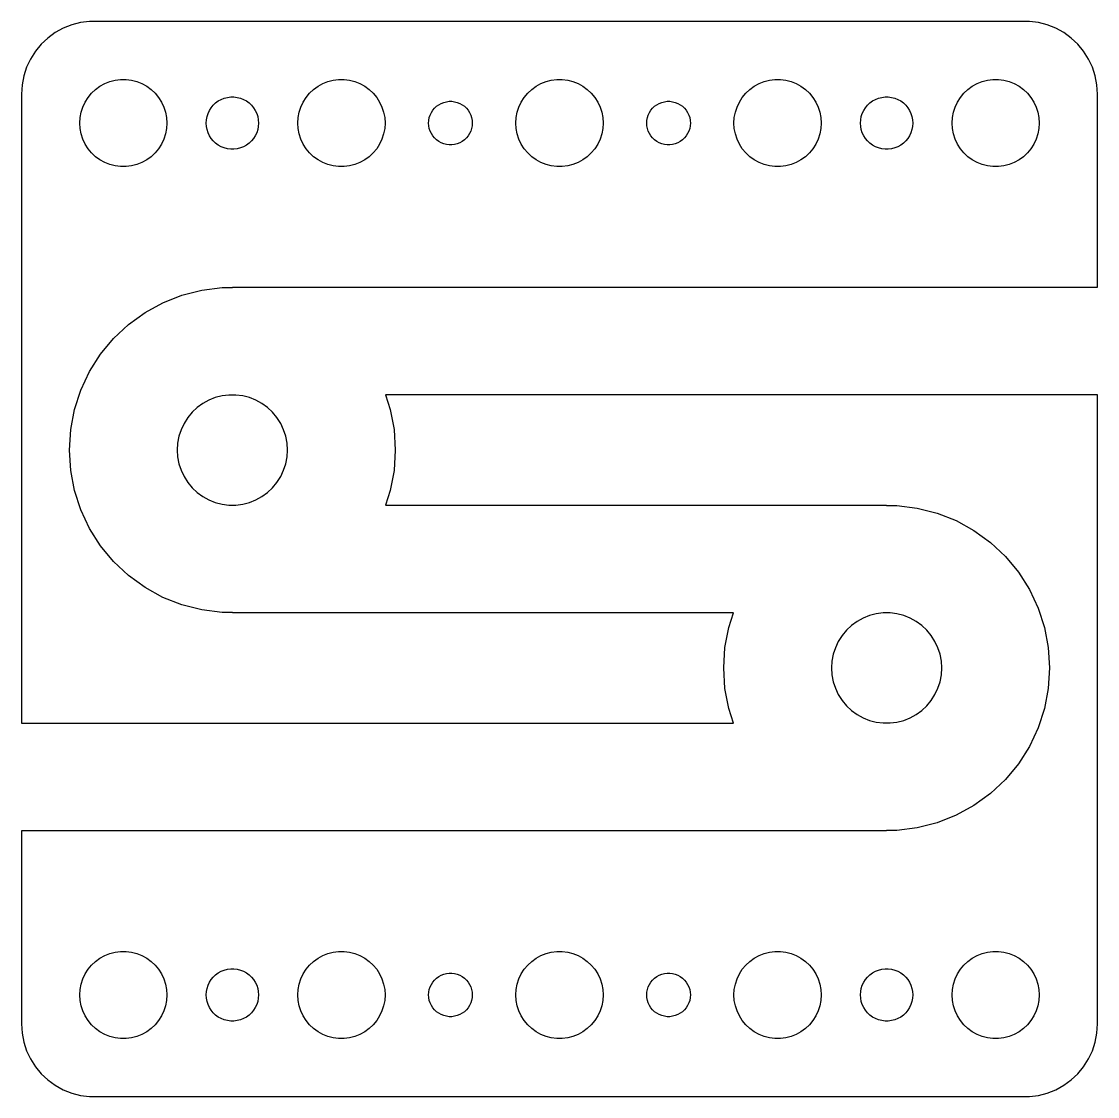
# Model space of a CAD drawing. Header units: metres. Extents: x -37 to 127, y -37 to 121.
# Drawn here: x -37 to 37, y 47 to 121 of the extents above; entities that cross this region are included whole.
import ezdxf

# ---------------------------------------------------------------- set-up
doc = ezdxf.new("R2010")
doc.units = ezdxf.units.M

msp = doc.modelspace()

# ---------------------------------------------------------------- linework, layer by layer
for p, q in [((-33.5451, 120.755), (-34.1289, 120.524)), ((-32.9369, 120.911), (-33.5451, 120.755)), ((-32.3139, 120.99), (-32.9369, 120.911)), ((32.3139, 120.99), (-32.3139, 120.99)), ((32.9369, 120.911), (32.3139, 120.99)), ((33.5451, 120.755), (32.9369, 120.911)), ((34.1289, 120.524), (33.5451, 120.755)), ((-34.6791, 120.222), (-35.1871, 119.853)), ((-34.1289, 120.524), (-34.6791, 120.222)), ((34.6791, 120.222), (34.1289, 120.524)), ((35.1871, 119.853), (34.6791, 120.222)), ((-35.6448, 119.423), (-36.0451, 118.939)), ((-35.1871, 119.853), (-35.6448, 119.423)), ((35.6448, 119.423), (35.1871, 119.853)), ((36.0451, 118.939), (35.6448, 119.423)), ((-36.3815, 118.409), (-36.6489, 117.841)), ((-36.0451, 118.939), (-36.3815, 118.409)), ((36.3815, 118.409), (36.0451, 118.939)), ((36.6489, 117.841), (36.3815, 118.409)), ((-36.6489, 117.841), (-36.8429, 117.243)), ((36.8429, 117.243), (36.6489, 117.841)), ((-36.8429, 117.243), (-36.9606, 116.627)), ((-30.927, 116.853), (-30.5621, 116.947)), ((-30.5621, 116.947), (-30.1884, 116.994)), ((-30.1884, 116.994), (-29.8116, 116.994)), ((-29.8116, 116.994), (-29.4379, 116.947)), ((-29.4379, 116.947), (-29.0729, 116.853)), ((-15.927, 116.853), (-15.5621, 116.947)), ((-15.5621, 116.947), (-15.1884, 116.994)), ((-15.1884, 116.994), (-14.8116, 116.994)), ((-14.8116, 116.994), (-14.4379, 116.947)), ((-14.4379, 116.947), (-14.0729, 116.853)), ((-0.92705, 116.853), (-0.56213, 116.947)), ((-0.56213, 116.947), (-0.18837, 116.994)), ((-0.18837, 116.994), (0.18837, 116.994)), ((0.18837, 116.994), (0.56213, 116.947)), ((0.56213, 116.947), (0.92705, 116.853)), ((14.0729, 116.853), (14.4379, 116.947)), ((14.4379, 116.947), (14.8116, 116.994)), ((14.8116, 116.994), (15.1884, 116.994)), ((15.1884, 116.994), (15.5621, 116.947)), ((15.5621, 116.947), (15.927, 116.853)), ((29.0729, 116.853), (29.4379, 116.947)), ((29.4379, 116.947), (29.8116, 116.994)), ((29.8116, 116.994), (30.1884, 116.994)), ((30.1884, 116.994), (30.5621, 116.947)), ((30.5621, 116.947), (30.927, 116.853)), ((36.9606, 116.627), (36.8429, 117.243)), ((-36.9606, 116.627), (-37, 116)), ((-32.1869, 116.054), (-31.9123, 116.312)), ((-31.9123, 116.312), (-31.6075, 116.533)), ((-31.6075, 116.533), (-31.2773, 116.714)), ((-31.2773, 116.714), (-30.927, 116.853)), ((-29.0729, 116.853), (-28.7227, 116.714)), ((-28.7227, 116.714), (-28.3925, 116.533)), ((-28.3925, 116.533), (-28.0877, 116.312)), ((-28.0877, 116.312), (-27.8131, 116.054)), ((-17.1869, 116.054), (-16.9123, 116.312)), ((-16.9123, 116.312), (-16.6075, 116.533)), ((-16.6075, 116.533), (-16.2773, 116.714)), ((-16.2773, 116.714), (-15.927, 116.853)), ((-14.0729, 116.853), (-13.7227, 116.714)), ((-13.7227, 116.714), (-13.3925, 116.533)), ((-13.3925, 116.533), (-13.0877, 116.312)), ((-13.0877, 116.312), (-12.8131, 116.054)), ((-2.1869, 116.054), (-1.91226, 116.312)), ((-1.91226, 116.312), (-1.60747, 116.533)), ((-1.60747, 116.533), (-1.27733, 116.714)), ((-1.27733, 116.714), (-0.92705, 116.853)), ((0.92705, 116.853), (1.27733, 116.714)), ((1.27733, 116.714), (1.60747, 116.533)), ((1.60747, 116.533), (1.91226, 116.312)), ((1.91226, 116.312), (2.1869, 116.054)), ((12.8131, 116.054), (13.0877, 116.312)), ((13.0877, 116.312), (13.3925, 116.533)), ((13.3925, 116.533), (13.7227, 116.714)), ((13.7227, 116.714), (14.0729, 116.853)), ((15.927, 116.853), (16.2773, 116.714)), ((16.2773, 116.714), (16.6075, 116.533)), ((16.6075, 116.533), (16.9123, 116.312)), ((16.9123, 116.312), (17.1869, 116.054)), ((27.8131, 116.054), (28.0877, 116.312)), ((28.0877, 116.312), (28.3925, 116.533)), ((28.3925, 116.533), (28.7227, 116.714)), ((28.7227, 116.714), (29.0729, 116.853)), ((30.927, 116.853), (31.2773, 116.714)), ((31.2773, 116.714), (31.6075, 116.533)), ((31.6075, 116.533), (31.9123, 116.312)), ((31.9123, 116.312), (32.1869, 116.054)), ((37, 116), (36.9606, 116.627)), ((-37, 116), (-37, 72.6997)), ((-32.7893, 115.104), (-32.6289, 115.445)), ((-32.6289, 115.445), (-32.427, 115.763)), ((-32.427, 115.763), (-32.1869, 116.054)), ((-27.8131, 116.054), (-27.5729, 115.763)), ((-27.5729, 115.763), (-27.3711, 115.445)), ((-27.3711, 115.445), (-27.2107, 115.104)), ((-23.6474, 115.387), (-23.4645, 115.52)), ((-23.4645, 115.52), (-23.2664, 115.629)), ((-23.2664, 115.629), (-23.0562, 115.712)), ((-23.0562, 115.712), (-22.8373, 115.768)), ((-22.8373, 115.768), (-22.613, 115.796)), ((-22.613, 115.796), (-22.387, 115.796)), ((-22.387, 115.796), (-22.1627, 115.768)), ((-22.1627, 115.768), (-21.9438, 115.712)), ((-21.9438, 115.712), (-21.7336, 115.629)), ((-21.7336, 115.629), (-21.5355, 115.52)), ((-21.5355, 115.52), (-21.3526, 115.387)), ((-17.7893, 115.104), (-17.6289, 115.445)), ((-17.6289, 115.445), (-17.427, 115.763)), ((-17.427, 115.763), (-17.1869, 116.054)), ((-12.8131, 116.054), (-12.5729, 115.763)), ((-12.5729, 115.763), (-12.3711, 115.445)), ((-12.3711, 115.445), (-12.2107, 115.104)), ((-7.96352, 115.427), (-7.78107, 115.473)), ((-7.78107, 115.473), (-7.59418, 115.497)), ((-7.59418, 115.497), (-7.40581, 115.497)), ((-7.40581, 115.497), (-7.21892, 115.473)), ((-7.21892, 115.473), (-7.03647, 115.427)), ((-2.78932, 115.104), (-2.62891, 115.445)), ((-2.62891, 115.445), (-2.42705, 115.763)), ((-2.42705, 115.763), (-2.1869, 116.054)), ((2.1869, 116.054), (2.42705, 115.763)), ((2.42705, 115.763), (2.62891, 115.445)), ((2.62891, 115.445), (2.78932, 115.104)), ((7.03647, 115.427), (7.21892, 115.473)), ((7.21892, 115.473), (7.40581, 115.497)), ((7.40581, 115.497), (7.59418, 115.497)), ((7.59418, 115.497), (7.78107, 115.473)), ((7.78107, 115.473), (7.96352, 115.427)), ((12.2107, 115.104), (12.3711, 115.445)), ((12.3711, 115.445), (12.5729, 115.763)), ((12.5729, 115.763), (12.8131, 116.054)), ((17.1869, 116.054), (17.427, 115.763)), ((17.427, 115.763), (17.6289, 115.445)), ((17.6289, 115.445), (17.7893, 115.104)), ((21.3526, 115.387), (21.5355, 115.52)), ((21.5355, 115.52), (21.7336, 115.629)), ((21.7336, 115.629), (21.9438, 115.712)), ((21.9438, 115.712), (22.1627, 115.768)), ((22.1627, 115.768), (22.387, 115.796)), ((22.387, 115.796), (22.613, 115.796)), ((22.613, 115.796), (22.8373, 115.768)), ((22.8373, 115.768), (23.0562, 115.712)), ((23.0562, 115.712), (23.2664, 115.629)), ((23.2664, 115.629), (23.4645, 115.52)), ((23.4645, 115.52), (23.6474, 115.387)), ((27.2107, 115.104), (27.3711, 115.445)), ((27.3711, 115.445), (27.5729, 115.763)), ((27.5729, 115.763), (27.8131, 116.054)), ((32.1869, 116.054), (32.427, 115.763)), ((32.427, 115.763), (32.6289, 115.445)), ((32.6289, 115.445), (32.7893, 115.104)), ((37, 102.7), (37, 116)), ((-32.9763, 114.376), (-32.9057, 114.746)), ((-32.9057, 114.746), (-32.7893, 115.104)), ((-27.2107, 115.104), (-27.0942, 114.746)), ((-27.0942, 114.746), (-27.0237, 114.376)), ((-24.1736, 114.663), (-24.0773, 114.867)), ((-24.0773, 114.867), (-23.9562, 115.058)), ((-23.9562, 115.058), (-23.8121, 115.232)), ((-23.8121, 115.232), (-23.6474, 115.387)), ((-21.3526, 115.387), (-21.1879, 115.232)), ((-21.1879, 115.232), (-21.0438, 115.058)), ((-21.0438, 115.058), (-20.9226, 114.867)), ((-20.9226, 114.867), (-20.8264, 114.663)), ((-17.9763, 114.376), (-17.9057, 114.746)), ((-17.9057, 114.746), (-17.7893, 115.104)), ((-12.2107, 115.104), (-12.0942, 114.746)), ((-12.0942, 114.746), (-12.0237, 114.376)), ((-8.89465, 114.552), (-8.81445, 114.723)), ((-8.81445, 114.723), (-8.71352, 114.882)), ((-8.71352, 114.882), (-8.59344, 115.027)), ((-8.59344, 115.027), (-8.45613, 115.156)), ((-8.45613, 115.156), (-8.30373, 115.266)), ((-8.30373, 115.266), (-8.13866, 115.357)), ((-8.13866, 115.357), (-7.96352, 115.427)), ((-7.03647, 115.427), (-6.86133, 115.357)), ((-6.86133, 115.357), (-6.69626, 115.266)), ((-6.69626, 115.266), (-6.54385, 115.156)), ((-6.54385, 115.156), (-6.40654, 115.027)), ((-6.40654, 115.027), (-6.28647, 114.882)), ((-6.28647, 114.882), (-6.18553, 114.723)), ((-6.18553, 114.723), (-6.10533, 114.552)), ((-2.97633, 114.376), (-2.90575, 114.746)), ((-2.90575, 114.746), (-2.78932, 115.104)), ((2.78932, 115.104), (2.90575, 114.746)), ((2.90575, 114.746), (2.97633, 114.376)), ((6.10533, 114.552), (6.18553, 114.723)), ((6.18553, 114.723), (6.28647, 114.882)), ((6.28647, 114.882), (6.40654, 115.027)), ((6.40654, 115.027), (6.54385, 115.156)), ((6.54385, 115.156), (6.69626, 115.266)), ((6.69626, 115.266), (6.86133, 115.357)), ((6.86133, 115.357), (7.03647, 115.427)), ((7.96352, 115.427), (8.13866, 115.357)), ((8.13866, 115.357), (8.30373, 115.266)), ((8.30373, 115.266), (8.45613, 115.156)), ((8.45613, 115.156), (8.59344, 115.027)), ((8.59344, 115.027), (8.71352, 114.882)), ((8.71352, 114.882), (8.81445, 114.723)), ((8.81445, 114.723), (8.89465, 114.552)), ((12.0237, 114.376), (12.0942, 114.746)), ((12.0942, 114.746), (12.2107, 115.104)), ((17.7893, 115.104), (17.9057, 114.746)), ((17.9057, 114.746), (17.9763, 114.376)), ((20.8264, 114.663), (20.9226, 114.867)), ((20.9226, 114.867), (21.0438, 115.058)), ((21.0438, 115.058), (21.1879, 115.232)), ((21.1879, 115.232), (21.3526, 115.387)), ((23.6474, 115.387), (23.8121, 115.232)), ((23.8121, 115.232), (23.9562, 115.058)), ((23.9562, 115.058), (24.0773, 114.867)), ((24.0773, 114.867), (24.1736, 114.663)), ((27.0237, 114.376), (27.0942, 114.746)), ((27.0942, 114.746), (27.2107, 115.104)), ((32.7893, 115.104), (32.9057, 114.746)), ((32.9057, 114.746), (32.9763, 114.376)), ((-33, 114), (-32.9763, 114.376)), ((-32.9763, 113.624), (-33, 114)), ((-27.0237, 114.376), (-27, 114)), ((-27, 114), (-27.0237, 113.624)), ((-24.3, 114), (-24.2858, 114.226)), ((-24.2858, 113.774), (-24.3, 114)), ((-24.2858, 114.226), (-24.2434, 114.448)), ((-24.2434, 114.448), (-24.1736, 114.663)), ((-20.8264, 114.663), (-20.7565, 114.448)), ((-20.7565, 114.448), (-20.7142, 114.226)), ((-20.7142, 114.226), (-20.7, 114)), ((-20.7, 114), (-20.7142, 113.774)), ((-18, 114), (-17.9763, 114.376)), ((-17.9763, 113.624), (-18, 114)), ((-12.0237, 114.376), (-12, 114)), ((-12, 114), (-12.0237, 113.624)), ((-9, 114), (-8.98816, 114.188)), ((-8.98816, 113.812), (-9, 114)), ((-8.98816, 114.188), (-8.95287, 114.373)), ((-8.95287, 114.373), (-8.89465, 114.552)), ((-6.10533, 114.552), (-6.04712, 114.373)), ((-6.04712, 114.373), (-6.01183, 114.188)), ((-6.01183, 114.188), (-6, 114)), ((-6, 114), (-6.01183, 113.812)), ((-3, 114), (-2.97633, 114.376)), ((-2.97633, 113.624), (-3, 114)), ((2.97633, 114.376), (3, 114)), ((3, 114), (2.97633, 113.624)), ((6, 114), (6.01183, 114.188)), ((6.01183, 113.812), (6, 114)), ((6.01183, 114.188), (6.04712, 114.373)), ((6.04712, 114.373), (6.10533, 114.552)), ((8.89465, 114.552), (8.95287, 114.373)), ((8.95287, 114.373), (8.98816, 114.188)), ((8.98816, 114.188), (9, 114)), ((9, 114), (8.98816, 113.812)), ((12, 114), (12.0237, 114.376)), ((12.0237, 113.624), (12, 114)), ((17.9763, 114.376), (18, 114)), ((18, 114), (17.9763, 113.624)), ((20.7, 114), (20.7142, 114.226)), ((20.7142, 113.774), (20.7, 114)), ((20.7142, 114.226), (20.7565, 114.448)), ((20.7565, 114.448), (20.8264, 114.663)), ((24.1736, 114.663), (24.2434, 114.448)), ((24.2434, 114.448), (24.2858, 114.226)), ((24.2858, 114.226), (24.3, 114)), ((24.3, 114), (24.2858, 113.774)), ((27, 114), (27.0237, 114.376)), ((27.0237, 113.624), (27, 114)), ((32.9763, 114.376), (33, 114)), ((33, 114), (32.9763, 113.624)), ((-32.9057, 113.254), (-32.9763, 113.624)), ((-32.7893, 112.896), (-32.9057, 113.254)), ((-27.0942, 113.254), (-27.2107, 112.896)), ((-27.0237, 113.624), (-27.0942, 113.254)), ((-24.2434, 113.552), (-24.2858, 113.774)), ((-24.1736, 113.337), (-24.2434, 113.552)), ((-24.0773, 113.133), (-24.1736, 113.337)), ((-20.8264, 113.337), (-20.9226, 113.133)), ((-20.7565, 113.552), (-20.8264, 113.337)), ((-20.7142, 113.774), (-20.7565, 113.552)), ((-17.9057, 113.254), (-17.9763, 113.624)), ((-17.7893, 112.896), (-17.9057, 113.254)), ((-12.0942, 113.254), (-12.2107, 112.896)), ((-12.0237, 113.624), (-12.0942, 113.254)), ((-8.95287, 113.627), (-8.98816, 113.812)), ((-8.89465, 113.448), (-8.95287, 113.627)), ((-8.81445, 113.277), (-8.89465, 113.448)), ((-8.71352, 113.118), (-8.81445, 113.277)), ((-6.18553, 113.277), (-6.28647, 113.118)), ((-6.10533, 113.448), (-6.18553, 113.277)), ((-6.04712, 113.627), (-6.10533, 113.448)), ((-6.01183, 113.812), (-6.04712, 113.627)), ((-2.90575, 113.254), (-2.97633, 113.624)), ((-2.78932, 112.896), (-2.90575, 113.254)), ((2.90575, 113.254), (2.78932, 112.896)), ((2.97633, 113.624), (2.90575, 113.254)), ((6.04712, 113.627), (6.01183, 113.812)), ((6.10533, 113.448), (6.04712, 113.627)), ((6.18553, 113.277), (6.10533, 113.448)), ((6.28647, 113.118), (6.18553, 113.277)), ((8.81445, 113.277), (8.71352, 113.118)), ((8.89465, 113.448), (8.81445, 113.277)), ((8.95287, 113.627), (8.89465, 113.448)), ((8.98816, 113.812), (8.95287, 113.627)), ((12.0942, 113.254), (12.0237, 113.624)), ((12.2107, 112.896), (12.0942, 113.254)), ((17.9057, 113.254), (17.7893, 112.896)), ((17.9763, 113.624), (17.9057, 113.254)), ((20.7565, 113.552), (20.7142, 113.774)), ((20.8264, 113.337), (20.7565, 113.552)), ((20.9226, 113.133), (20.8264, 113.337)), ((24.1736, 113.337), (24.0773, 113.133)), ((24.2434, 113.552), (24.1736, 113.337)), ((24.2858, 113.774), (24.2434, 113.552)), ((27.0942, 113.254), (27.0237, 113.624)), ((27.2107, 112.896), (27.0942, 113.254)), ((32.9057, 113.254), (32.7893, 112.896)), ((32.9763, 113.624), (32.9057, 113.254)), ((-32.6289, 112.555), (-32.7893, 112.896)), ((-32.427, 112.237), (-32.6289, 112.555)), ((-27.3711, 112.555), (-27.5729, 112.237)), ((-27.2107, 112.896), (-27.3711, 112.555)), ((-23.9562, 112.942), (-24.0773, 113.133)), ((-23.8121, 112.768), (-23.9562, 112.942)), ((-23.6474, 112.613), (-23.8121, 112.768)), ((-23.4645, 112.48), (-23.6474, 112.613)), ((-23.2664, 112.371), (-23.4645, 112.48)), ((-21.5355, 112.48), (-21.7336, 112.371)), ((-21.3526, 112.613), (-21.5355, 112.48)), ((-21.1879, 112.768), (-21.3526, 112.613)), ((-21.0438, 112.942), (-21.1879, 112.768)), ((-20.9226, 113.133), (-21.0438, 112.942)), ((-17.6289, 112.555), (-17.7893, 112.896)), ((-17.427, 112.237), (-17.6289, 112.555)), ((-12.3711, 112.555), (-12.5729, 112.237)), ((-12.2107, 112.896), (-12.3711, 112.555)), ((-8.59344, 112.973), (-8.71352, 113.118)), ((-8.45613, 112.844), (-8.59344, 112.973)), ((-8.30373, 112.734), (-8.45613, 112.844)), ((-8.13866, 112.643), (-8.30373, 112.734)), ((-7.96352, 112.573), (-8.13866, 112.643)), ((-7.78107, 112.527), (-7.96352, 112.573)), ((-7.59418, 112.503), (-7.78107, 112.527)), ((-7.40581, 112.503), (-7.59418, 112.503)), ((-7.21892, 112.527), (-7.40581, 112.503)), ((-7.03647, 112.573), (-7.21892, 112.527)), ((-6.86133, 112.643), (-7.03647, 112.573)), ((-6.69626, 112.734), (-6.86133, 112.643)), ((-6.54385, 112.844), (-6.69626, 112.734)), ((-6.40654, 112.973), (-6.54385, 112.844)), ((-6.28647, 113.118), (-6.40654, 112.973)), ((-2.62891, 112.555), (-2.78932, 112.896)), ((-2.42705, 112.237), (-2.62891, 112.555)), ((2.62891, 112.555), (2.42705, 112.237)), ((2.78932, 112.896), (2.62891, 112.555)), ((6.40654, 112.973), (6.28647, 113.118)), ((6.54385, 112.844), (6.40654, 112.973)), ((6.69626, 112.734), (6.54385, 112.844)), ((6.86133, 112.643), (6.69626, 112.734)), ((7.03647, 112.573), (6.86133, 112.643)), ((7.21892, 112.527), (7.03647, 112.573)), ((7.40581, 112.503), (7.21892, 112.527)), ((7.59418, 112.503), (7.40581, 112.503)), ((7.78107, 112.527), (7.59418, 112.503)), ((7.96352, 112.573), (7.78107, 112.527)), ((8.13866, 112.643), (7.96352, 112.573)), ((8.30373, 112.734), (8.13866, 112.643)), ((8.45613, 112.844), (8.30373, 112.734)), ((8.59344, 112.973), (8.45613, 112.844)), ((8.71352, 113.118), (8.59344, 112.973)), ((12.3711, 112.555), (12.2107, 112.896)), ((12.5729, 112.237), (12.3711, 112.555)), ((17.6289, 112.555), (17.427, 112.237)), ((17.7893, 112.896), (17.6289, 112.555)), ((21.0438, 112.942), (20.9226, 113.133)), ((21.1879, 112.768), (21.0438, 112.942)), ((21.3526, 112.613), (21.1879, 112.768)), ((21.5355, 112.48), (21.3526, 112.613)), ((21.7336, 112.371), (21.5355, 112.48)), ((23.4645, 112.48), (23.2664, 112.371)), ((23.6474, 112.613), (23.4645, 112.48)), ((23.8121, 112.768), (23.6474, 112.613)), ((23.9562, 112.942), (23.8121, 112.768)), ((24.0773, 113.133), (23.9562, 112.942)), ((27.3711, 112.555), (27.2107, 112.896)), ((27.5729, 112.237), (27.3711, 112.555)), ((32.6289, 112.555), (32.427, 112.237)), ((32.7893, 112.896), (32.6289, 112.555)), ((-32.1869, 111.946), (-32.427, 112.237)), ((-31.9123, 111.688), (-32.1869, 111.946)), ((-27.8131, 111.946), (-28.0877, 111.688)), ((-27.5729, 112.237), (-27.8131, 111.946)), ((-23.0562, 112.288), (-23.2664, 112.371)), ((-22.8373, 112.232), (-23.0562, 112.288)), ((-22.613, 112.204), (-22.8373, 112.232)), ((-22.387, 112.204), (-22.613, 112.204)), ((-22.1627, 112.232), (-22.387, 112.204)), ((-21.9438, 112.288), (-22.1627, 112.232)), ((-21.7336, 112.371), (-21.9438, 112.288)), ((-17.1869, 111.946), (-17.427, 112.237)), ((-16.9123, 111.688), (-17.1869, 111.946)), ((-12.8131, 111.946), (-13.0877, 111.688)), ((-12.5729, 112.237), (-12.8131, 111.946)), ((-2.1869, 111.946), (-2.42705, 112.237)), ((-1.91226, 111.688), (-2.1869, 111.946)), ((2.1869, 111.946), (1.91226, 111.688)), ((2.42705, 112.237), (2.1869, 111.946)), ((12.8131, 111.946), (12.5729, 112.237)), ((13.0877, 111.688), (12.8131, 111.946)), ((17.1869, 111.946), (16.9123, 111.688)), ((17.427, 112.237), (17.1869, 111.946)), ((21.9438, 112.288), (21.7336, 112.371)), ((22.1627, 112.232), (21.9438, 112.288)), ((22.387, 112.204), (22.1627, 112.232)), ((22.613, 112.204), (22.387, 112.204)), ((22.8373, 112.232), (22.613, 112.204)), ((23.0562, 112.288), (22.8373, 112.232)), ((23.2664, 112.371), (23.0562, 112.288)), ((27.8131, 111.946), (27.5729, 112.237)), ((28.0877, 111.688), (27.8131, 111.946)), ((32.1869, 111.946), (31.9123, 111.688)), ((32.427, 112.237), (32.1869, 111.946)), ((-31.6075, 111.467), (-31.9123, 111.688)), ((-31.2773, 111.286), (-31.6075, 111.467)), ((-30.927, 111.147), (-31.2773, 111.286)), ((-30.5621, 111.053), (-30.927, 111.147)), ((-30.1884, 111.006), (-30.5621, 111.053)), ((-29.8116, 111.006), (-30.1884, 111.006)), ((-29.4379, 111.053), (-29.8116, 111.006)), ((-29.0729, 111.147), (-29.4379, 111.053)), ((-28.7227, 111.286), (-29.0729, 111.147)), ((-28.3925, 111.467), (-28.7227, 111.286)), ((-28.0877, 111.688), (-28.3925, 111.467)), ((-16.6075, 111.467), (-16.9123, 111.688)), ((-16.2773, 111.286), (-16.6075, 111.467)), ((-15.927, 111.147), (-16.2773, 111.286)), ((-15.5621, 111.053), (-15.927, 111.147)), ((-15.1884, 111.006), (-15.5621, 111.053)), ((-14.8116, 111.006), (-15.1884, 111.006)), ((-14.4379, 111.053), (-14.8116, 111.006)), ((-14.0729, 111.147), (-14.4379, 111.053)), ((-13.7227, 111.286), (-14.0729, 111.147)), ((-13.3925, 111.467), (-13.7227, 111.286)), ((-13.0877, 111.688), (-13.3925, 111.467)), ((-1.60747, 111.467), (-1.91226, 111.688)), ((-1.27733, 111.286), (-1.60747, 111.467)), ((-0.92705, 111.147), (-1.27733, 111.286)), ((-0.56213, 111.053), (-0.92705, 111.147)), ((-0.18837, 111.006), (-0.56213, 111.053)), ((0.18837, 111.006), (-0.18837, 111.006)), ((0.56213, 111.053), (0.18837, 111.006)), ((0.92705, 111.147), (0.56213, 111.053)), ((1.27733, 111.286), (0.92705, 111.147)), ((1.60747, 111.467), (1.27733, 111.286)), ((1.91226, 111.688), (1.60747, 111.467)), ((13.3925, 111.467), (13.0877, 111.688)), ((13.7227, 111.286), (13.3925, 111.467)), ((14.0729, 111.147), (13.7227, 111.286)), ((14.4379, 111.053), (14.0729, 111.147)), ((14.8116, 111.006), (14.4379, 111.053)), ((15.1884, 111.006), (14.8116, 111.006)), ((15.5621, 111.053), (15.1884, 111.006)), ((15.927, 111.147), (15.5621, 111.053)), ((16.2773, 111.286), (15.927, 111.147)), ((16.6075, 111.467), (16.2773, 111.286)), ((16.9123, 111.688), (16.6075, 111.467)), ((28.3925, 111.467), (28.0877, 111.688)), ((28.7227, 111.286), (28.3925, 111.467)), ((29.0729, 111.147), (28.7227, 111.286)), ((29.4379, 111.053), (29.0729, 111.147)), ((29.8116, 111.006), (29.4379, 111.053)), ((30.1884, 111.006), (29.8116, 111.006)), ((30.5621, 111.053), (30.1884, 111.006)), ((30.927, 111.147), (30.5621, 111.053)), ((31.2773, 111.286), (30.927, 111.147)), ((31.6075, 111.467), (31.2773, 111.286)), ((31.9123, 111.688), (31.6075, 111.467)), ((-27.2713, 101.64), (-25.9629, 102.158)), ((-25.9629, 102.158), (-24.5998, 102.508)), ((-24.5998, 102.508), (-23.2036, 102.684)), ((-23.2036, 102.684), (-22.5, 102.684)), ((-22.5, 102.684), (-22.5, 102.7)), ((-22.5, 102.7), (37, 102.7)), ((-28.5046, 100.962), (-27.2713, 101.64)), ((-29.6431, 100.134), (-28.5046, 100.962)), ((-30.6689, 99.1711), (-29.6431, 100.134)), ((-31.566, 98.0868), (-30.6689, 99.1711)), ((-32.32, 96.8986), (-31.566, 98.0868)), ((-32.9192, 95.6253), (-32.32, 96.8986)), ((-33.3541, 94.2868), (-32.9192, 95.6253)), ((-24.1153, 94.9328), (-24.5328, 94.7032)), ((-23.6723, 95.1081), (-24.1153, 94.9328)), ((-23.2109, 95.2266), (-23.6723, 95.1081)), ((-22.7382, 95.2863), (-23.2109, 95.2266)), ((-22.2618, 95.2863), (-22.7382, 95.2863)), ((-21.7891, 95.2266), (-22.2618, 95.2863)), ((-21.3276, 95.1081), (-21.7891, 95.2266)), ((-20.8847, 94.9328), (-21.3276, 95.1081)), ((-20.4671, 94.7032), (-20.8847, 94.9328)), ((37, 95.3003), (-11.9752, 95.3003)), ((-11.9752, 95.3003), (-11.6459, 94.2868)), ((37, 52), (37, 95.3003)), ((-33.6178, 92.9045), (-33.3541, 94.2868)), ((-25.2656, 94.097), (-25.5693, 93.7299)), ((-24.9183, 94.4232), (-25.2656, 94.097)), ((-24.5328, 94.7032), (-24.9183, 94.4232)), ((-20.0817, 94.4232), (-20.4671, 94.7032)), ((-19.7344, 94.097), (-20.0817, 94.4232)), ((-19.4307, 93.7299), (-19.7344, 94.097)), ((-11.6459, 94.2868), (-11.3822, 92.9045)), ((-25.8246, 93.3277), (-26.0274, 92.8966)), ((-25.5693, 93.7299), (-25.8246, 93.3277)), ((-19.1754, 93.3277), (-19.4307, 93.7299)), ((-18.9726, 92.8966), (-19.1754, 93.3277)), ((-33.7062, 91.5), (-33.6178, 92.9045)), ((-26.0274, 92.8966), (-26.1746, 92.4435)), ((-18.8253, 92.4435), (-18.9726, 92.8966)), ((-11.3822, 92.9045), (-11.2938, 91.5)), ((-26.2639, 91.9755), (-26.2938, 91.5)), ((-26.1746, 92.4435), (-26.2639, 91.9755)), ((-18.7361, 91.9755), (-18.8253, 92.4435)), ((-18.7062, 91.5), (-18.7361, 91.9755)), ((-33.6178, 90.0955), (-33.7062, 91.5)), ((-26.2938, 91.5), (-26.2639, 91.0245)), ((-26.2639, 91.0245), (-26.1746, 90.5565)), ((-18.8253, 90.5565), (-18.7361, 91.0245)), ((-18.7361, 91.0245), (-18.7062, 91.5)), ((-11.2938, 91.5), (-11.3822, 90.0955)), ((-26.1746, 90.5565), (-26.0274, 90.1034)), ((-18.9726, 90.1034), (-18.8253, 90.5565)), ((-33.3541, 88.7131), (-33.6178, 90.0955)), ((-26.0274, 90.1034), (-25.8246, 89.6723)), ((-25.8246, 89.6723), (-25.5693, 89.27)), ((-19.4307, 89.27), (-19.1754, 89.6723)), ((-19.1754, 89.6723), (-18.9726, 90.1034)), ((-11.3822, 90.0955), (-11.6459, 88.7131)), ((-25.5693, 89.27), (-25.2656, 88.9029)), ((-25.2656, 88.9029), (-24.9183, 88.5768)), ((-20.0817, 88.5768), (-19.7344, 88.9029)), ((-19.7344, 88.9029), (-19.4307, 89.27)), ((-32.9192, 87.3747), (-33.3541, 88.7131)), ((-24.9183, 88.5768), (-24.5328, 88.2968)), ((-24.5328, 88.2968), (-24.1153, 88.0672)), ((-24.1153, 88.0672), (-23.6723, 87.8918)), ((-21.3276, 87.8918), (-20.8847, 88.0672)), ((-20.8847, 88.0672), (-20.4671, 88.2968)), ((-20.4671, 88.2968), (-20.0817, 88.5768)), ((-11.6459, 88.7131), (-11.9752, 87.6997)), ((-32.32, 86.1014), (-32.9192, 87.3747)), ((-23.6723, 87.8918), (-23.2109, 87.7734)), ((-23.2109, 87.7734), (-22.7382, 87.7136)), ((-22.7382, 87.7136), (-22.2618, 87.7136)), ((-22.2618, 87.7136), (-21.7891, 87.7734)), ((-21.7891, 87.7734), (-21.3276, 87.8918)), ((-11.9752, 87.6997), (22.5, 87.6997)), ((22.5, 87.6997), (22.5, 87.684)), ((22.5, 87.684), (23.2036, 87.684)), ((23.2036, 87.684), (24.5998, 87.5077)), ((24.5998, 87.5077), (25.9629, 87.1577)), ((25.9629, 87.1577), (27.2713, 86.6396)), ((27.2713, 86.6396), (28.5046, 85.9617)), ((-31.566, 84.9132), (-32.32, 86.1014)), ((28.5046, 85.9617), (29.6431, 85.1345)), ((29.6431, 85.1345), (30.6689, 84.1711)), ((-30.6689, 83.8289), (-31.566, 84.9132)), ((-29.6431, 82.8655), (-30.6689, 83.8289)), ((30.6689, 84.1711), (31.566, 83.0868)), ((31.566, 83.0868), (32.32, 81.8986)), ((-28.5046, 82.0383), (-29.6431, 82.8655)), ((-27.2713, 81.3604), (-28.5046, 82.0383)), ((32.32, 81.8986), (32.9192, 80.6253)), ((-25.9629, 80.8423), (-27.2713, 81.3604)), ((-24.5998, 80.4923), (-25.9629, 80.8423)), ((-23.2036, 80.316), (-24.5998, 80.4923)), ((-22.5, 80.316), (-23.2036, 80.316)), ((-22.5, 80.3003), (-22.5, 80.316)), ((11.9752, 80.3003), (-22.5, 80.3003)), ((11.6459, 79.2869), (11.9752, 80.3003)), ((20.8847, 79.9328), (20.4671, 79.7032)), ((21.3276, 80.1082), (20.8847, 79.9328)), ((21.7891, 80.2266), (21.3276, 80.1082)), ((22.2618, 80.2864), (21.7891, 80.2266)), ((22.7382, 80.2864), (22.2618, 80.2864)), ((23.2109, 80.2266), (22.7382, 80.2864)), ((23.6723, 80.1082), (23.2109, 80.2266)), ((24.1153, 79.9328), (23.6723, 80.1082)), ((24.5328, 79.7032), (24.1153, 79.9328)), ((32.9192, 80.6253), (33.3541, 79.2869)), ((11.3822, 77.9045), (11.6459, 79.2869)), ((20.0817, 79.4232), (19.7344, 79.0971)), ((20.4671, 79.7032), (20.0817, 79.4232)), ((24.9183, 79.4232), (24.5328, 79.7032)), ((25.2656, 79.0971), (24.9183, 79.4232)), ((33.3541, 79.2869), (33.6178, 77.9045)), ((19.4307, 78.73), (19.1754, 78.3277)), ((19.7344, 79.0971), (19.4307, 78.73)), ((25.5693, 78.73), (25.2656, 79.0971)), ((25.8246, 78.3277), (25.5693, 78.73)), ((11.2938, 76.5), (11.3822, 77.9045)), ((18.9726, 77.8966), (18.8253, 77.4435)), ((19.1754, 78.3277), (18.9726, 77.8966)), ((26.0274, 77.8966), (25.8246, 78.3277)), ((26.1746, 77.4435), (26.0274, 77.8966)), ((33.6178, 77.9045), (33.7062, 76.5)), ((18.7361, 76.9755), (18.7062, 76.5)), ((18.8253, 77.4435), (18.7361, 76.9755)), ((26.2639, 76.9755), (26.1746, 77.4435)), ((26.2938, 76.5), (26.2639, 76.9755)), ((11.3822, 75.0955), (11.2938, 76.5)), ((18.7062, 76.5), (18.7361, 76.0245)), ((26.2639, 76.0245), (26.2938, 76.5)), ((33.7062, 76.5), (33.6178, 75.0955)), ((18.7361, 76.0245), (18.8253, 75.5565)), ((18.8253, 75.5565), (18.9726, 75.1034)), ((26.0274, 75.1034), (26.1746, 75.5565)), ((26.1746, 75.5565), (26.2639, 76.0245)), ((11.6459, 73.7132), (11.3822, 75.0955)), ((18.9726, 75.1034), (19.1754, 74.6723)), ((25.8246, 74.6723), (26.0274, 75.1034)), ((33.6178, 75.0955), (33.3541, 73.7132)), ((19.1754, 74.6723), (19.4307, 74.2701)), ((19.4307, 74.2701), (19.7344, 73.903)), ((25.2656, 73.903), (25.5693, 74.2701)), ((25.5693, 74.2701), (25.8246, 74.6723)), ((11.9752, 72.6997), (11.6459, 73.7132)), ((19.7344, 73.903), (20.0817, 73.5768)), ((20.0817, 73.5768), (20.4671, 73.2968)), ((20.4671, 73.2968), (20.8847, 73.0672)), ((24.1153, 73.0672), (24.5328, 73.2968)), ((24.5328, 73.2968), (24.9183, 73.5768)), ((24.9183, 73.5768), (25.2656, 73.903)), ((33.3541, 73.7132), (32.9192, 72.3747)), ((-37, 72.6997), (11.9752, 72.6997)), ((20.8847, 73.0672), (21.3276, 72.8919)), ((21.3276, 72.8919), (21.7891, 72.7734)), ((21.7891, 72.7734), (22.2618, 72.7137)), ((22.2618, 72.7137), (22.7382, 72.7137)), ((22.7382, 72.7137), (23.2109, 72.7734)), ((23.2109, 72.7734), (23.6723, 72.8919)), ((23.6723, 72.8919), (24.1153, 73.0672)), ((32.9192, 72.3747), (32.32, 71.1014)), ((32.32, 71.1014), (31.566, 69.9132)), ((31.566, 69.9132), (30.6689, 68.8289)), ((30.6689, 68.8289), (29.6431, 67.8655)), ((29.6431, 67.8655), (28.5046, 67.0383)), ((28.5046, 67.0383), (27.2713, 66.3604)), ((27.2713, 66.3604), (25.9629, 65.8423)), ((22.5, 65.3003), (-37, 65.3003)), ((-37, 65.3003), (-37, 52)), ((23.2036, 65.3159), (22.5, 65.3159)), ((22.5, 65.3159), (22.5, 65.3003)), ((24.5998, 65.4923), (23.2036, 65.3159)), ((25.9629, 65.8423), (24.5998, 65.4923)), ((-30.5621, 56.9469), (-30.1884, 56.9941)), ((-30.1884, 56.9941), (-29.8116, 56.9941)), ((-29.8116, 56.9941), (-29.4379, 56.9469)), ((-15.5621, 56.9469), (-15.1884, 56.9941)), ((-15.1884, 56.9941), (-14.8116, 56.9941)), ((-14.8116, 56.9941), (-14.4379, 56.9469)), ((-0.56213, 56.9469), (-0.18837, 56.9941)), ((-0.18837, 56.9941), (0.18837, 56.9941)), ((0.18837, 56.9941), (0.56213, 56.9469)), ((14.4379, 56.9469), (14.8116, 56.9941)), ((14.8116, 56.9941), (15.1884, 56.9941)), ((15.1884, 56.9941), (15.5621, 56.9469)), ((29.4379, 56.9469), (29.8116, 56.9941)), ((29.8116, 56.9941), (30.1884, 56.9941)), ((30.1884, 56.9941), (30.5621, 56.9469)), ((-32.1869, 56.0536), (-31.9123, 56.3116)), ((-31.9123, 56.3116), (-31.6075, 56.533)), ((-31.6075, 56.533), (-31.2773, 56.7145)), ((-31.2773, 56.7145), (-30.927, 56.8532)), ((-30.927, 56.8532), (-30.5621, 56.9469)), ((-29.4379, 56.9469), (-29.0729, 56.8532)), ((-29.0729, 56.8532), (-28.7227, 56.7145)), ((-28.7227, 56.7145), (-28.3925, 56.533)), ((-28.3925, 56.533), (-28.0877, 56.3116)), ((-28.0877, 56.3116), (-27.8131, 56.0536)), ((-17.1869, 56.0536), (-16.9123, 56.3116)), ((-16.9123, 56.3116), (-16.6075, 56.533)), ((-16.6075, 56.533), (-16.2773, 56.7145)), ((-16.2773, 56.7145), (-15.927, 56.8532)), ((-15.927, 56.8532), (-15.5621, 56.9469)), ((-14.4379, 56.9469), (-14.0729, 56.8532)), ((-14.0729, 56.8532), (-13.7227, 56.7145)), ((-13.7227, 56.7145), (-13.3925, 56.533)), ((-13.3925, 56.533), (-13.0877, 56.3116)), ((-13.0877, 56.3116), (-12.8131, 56.0536)), ((-2.1869, 56.0536), (-1.91226, 56.3116)), ((-1.91226, 56.3116), (-1.60747, 56.533)), ((-1.60747, 56.533), (-1.27733, 56.7145)), ((-1.27733, 56.7145), (-0.92705, 56.8532)), ((-0.92705, 56.8532), (-0.56213, 56.9469)), ((0.56213, 56.9469), (0.92705, 56.8532)), ((0.92705, 56.8532), (1.27733, 56.7145)), ((1.27733, 56.7145), (1.60747, 56.533)), ((1.60747, 56.533), (1.91226, 56.3116)), ((1.91226, 56.3116), (2.1869, 56.0536)), ((12.8131, 56.0536), (13.0877, 56.3116)), ((13.0877, 56.3116), (13.3925, 56.533)), ((13.3925, 56.533), (13.7227, 56.7145)), ((13.7227, 56.7145), (14.0729, 56.8532)), ((14.0729, 56.8532), (14.4379, 56.9469)), ((15.5621, 56.9469), (15.927, 56.8532)), ((15.927, 56.8532), (16.2773, 56.7145)), ((16.2773, 56.7145), (16.6075, 56.533)), ((16.6075, 56.533), (16.9123, 56.3116)), ((16.9123, 56.3116), (17.1869, 56.0536)), ((27.8131, 56.0536), (28.0877, 56.3116)), ((28.0877, 56.3116), (28.3925, 56.533)), ((28.3925, 56.533), (28.7227, 56.7145)), ((28.7227, 56.7145), (29.0729, 56.8532)), ((29.0729, 56.8532), (29.4379, 56.9469)), ((30.5621, 56.9469), (30.927, 56.8532)), ((30.927, 56.8532), (31.2773, 56.7145)), ((31.2773, 56.7145), (31.6075, 56.533)), ((31.6075, 56.533), (31.9123, 56.3116)), ((31.9123, 56.3116), (32.1869, 56.0536)), ((-32.6289, 55.4453), (-32.427, 55.7634)), ((-32.427, 55.7634), (-32.1869, 56.0536)), ((-27.8131, 56.0536), (-27.5729, 55.7634)), ((-27.5729, 55.7634), (-27.3711, 55.4453)), ((-23.6474, 55.3869), (-23.4645, 55.5198)), ((-23.4645, 55.5198), (-23.2664, 55.6287)), ((-23.2664, 55.6287), (-23.0562, 55.7119)), ((-23.0562, 55.7119), (-22.8373, 55.7681)), ((-22.8373, 55.7681), (-22.613, 55.7964)), ((-22.613, 55.7964), (-22.387, 55.7964)), ((-22.387, 55.7964), (-22.1627, 55.7681)), ((-22.1627, 55.7681), (-21.9438, 55.7119)), ((-21.9438, 55.7119), (-21.7336, 55.6287)), ((-21.7336, 55.6287), (-21.5355, 55.5198)), ((-21.5355, 55.5198), (-21.3526, 55.3869)), ((-17.6289, 55.4453), (-17.427, 55.7634)), ((-17.427, 55.7634), (-17.1869, 56.0536)), ((-12.8131, 56.0536), (-12.5729, 55.7634)), ((-12.5729, 55.7634), (-12.3711, 55.4453)), ((-2.62891, 55.4453), (-2.42705, 55.7634)), ((-2.42705, 55.7634), (-2.1869, 56.0536)), ((2.1869, 56.0536), (2.42705, 55.7634)), ((2.42705, 55.7634), (2.62891, 55.4453)), ((12.3711, 55.4453), (12.5729, 55.7634)), ((12.5729, 55.7634), (12.8131, 56.0536)), ((17.1869, 56.0536), (17.427, 55.7634)), ((17.427, 55.7634), (17.6289, 55.4453)), ((21.3526, 55.3869), (21.5355, 55.5198)), ((21.5355, 55.5198), (21.7336, 55.6287)), ((21.7336, 55.6287), (21.9438, 55.7119)), ((21.9438, 55.7119), (22.1627, 55.7681)), ((22.1627, 55.7681), (22.387, 55.7964)), ((22.387, 55.7964), (22.613, 55.7964)), ((22.613, 55.7964), (22.8373, 55.7681)), ((22.8373, 55.7681), (23.0562, 55.7119)), ((23.0562, 55.7119), (23.2664, 55.6287)), ((23.2664, 55.6287), (23.4645, 55.5198)), ((23.4645, 55.5198), (23.6474, 55.3869)), ((27.3711, 55.4453), (27.5729, 55.7634)), ((27.5729, 55.7634), (27.8131, 56.0536)), ((32.1869, 56.0536), (32.427, 55.7634)), ((32.427, 55.7634), (32.6289, 55.4453)), ((-32.9057, 54.7461), (-32.7893, 55.1044)), ((-32.7893, 55.1044), (-32.6289, 55.4453)), ((-27.3711, 55.4453), (-27.2107, 55.1044)), ((-27.2107, 55.1044), (-27.0942, 54.7461)), ((-24.1736, 54.6626), (-24.0773, 54.8672)), ((-24.0773, 54.8672), (-23.9562, 55.058)), ((-23.9562, 55.058), (-23.8121, 55.2322)), ((-23.8121, 55.2322), (-23.6474, 55.3869)), ((-21.3526, 55.3869), (-21.1879, 55.2322)), ((-21.1879, 55.2322), (-21.0438, 55.058)), ((-21.0438, 55.058), (-20.9226, 54.8672)), ((-20.9226, 54.8672), (-20.8264, 54.6626)), ((-17.9057, 54.7461), (-17.7893, 55.1044)), ((-17.7893, 55.1044), (-17.6289, 55.4453)), ((-12.3711, 55.4453), (-12.2107, 55.1044)), ((-12.2107, 55.1044), (-12.0942, 54.7461)), ((-8.81445, 54.7226), (-8.71352, 54.8817)), ((-8.71352, 54.8817), (-8.59344, 55.0268)), ((-8.59344, 55.0268), (-8.45613, 55.1558)), ((-8.45613, 55.1558), (-8.30373, 55.2665)), ((-8.30373, 55.2665), (-8.13866, 55.3573)), ((-8.13866, 55.3573), (-7.96352, 55.4266)), ((-7.96352, 55.4266), (-7.78107, 55.4734)), ((-7.78107, 55.4734), (-7.59418, 55.497)), ((-7.59418, 55.497), (-7.40581, 55.497)), ((-7.40581, 55.497), (-7.21892, 55.4734)), ((-7.21892, 55.4734), (-7.03647, 55.4266)), ((-7.03647, 55.4266), (-6.86133, 55.3573)), ((-6.86133, 55.3573), (-6.69626, 55.2665)), ((-6.69626, 55.2665), (-6.54385, 55.1558)), ((-6.54385, 55.1558), (-6.40654, 55.0268)), ((-6.40654, 55.0268), (-6.28647, 54.8817)), ((-6.28647, 54.8817), (-6.18553, 54.7226)), ((-2.90575, 54.7461), (-2.78932, 55.1044)), ((-2.78932, 55.1044), (-2.62891, 55.4453)), ((2.62891, 55.4453), (2.78932, 55.1044)), ((2.78932, 55.1044), (2.90575, 54.7461)), ((6.18553, 54.7226), (6.28647, 54.8817)), ((6.28647, 54.8817), (6.40654, 55.0268)), ((6.40654, 55.0268), (6.54385, 55.1558)), ((6.54385, 55.1558), (6.69626, 55.2665)), ((6.69626, 55.2665), (6.86133, 55.3573)), ((6.86133, 55.3573), (7.03647, 55.4266)), ((7.03647, 55.4266), (7.21892, 55.4734)), ((7.21892, 55.4734), (7.40581, 55.497)), ((7.40581, 55.497), (7.59418, 55.497)), ((7.59418, 55.497), (7.78107, 55.4734)), ((7.78107, 55.4734), (7.96352, 55.4266)), ((7.96352, 55.4266), (8.13866, 55.3573)), ((8.13866, 55.3573), (8.30373, 55.2665)), ((8.30373, 55.2665), (8.45613, 55.1558)), ((8.45613, 55.1558), (8.59344, 55.0268)), ((8.59344, 55.0268), (8.71352, 54.8817)), ((8.71352, 54.8817), (8.81445, 54.7226)), ((12.0942, 54.7461), (12.2107, 55.1044)), ((12.2107, 55.1044), (12.3711, 55.4453)), ((17.6289, 55.4453), (17.7893, 55.1044)), ((17.7893, 55.1044), (17.9057, 54.7461)), ((20.8264, 54.6626), (20.9226, 54.8672)), ((20.9226, 54.8672), (21.0438, 55.058)), ((21.0438, 55.058), (21.1879, 55.2322)), ((21.1879, 55.2322), (21.3526, 55.3869)), ((23.6474, 55.3869), (23.8121, 55.2322)), ((23.8121, 55.2322), (23.9562, 55.058)), ((23.9562, 55.058), (24.0773, 54.8672)), ((24.0773, 54.8672), (24.1736, 54.6626)), ((27.0942, 54.7461), (27.2107, 55.1044)), ((27.2107, 55.1044), (27.3711, 55.4453)), ((32.6289, 55.4453), (32.7893, 55.1044)), ((32.7893, 55.1044), (32.9057, 54.7461)), ((-33, 54), (-32.9763, 54.376)), ((-32.9763, 54.376), (-32.9057, 54.7461)), ((-27.0942, 54.7461), (-27.0237, 54.376)), ((-27.0237, 54.376), (-27, 54)), ((-24.3, 54), (-24.2858, 54.2256)), ((-24.2858, 54.2256), (-24.2434, 54.4476)), ((-24.2434, 54.4476), (-24.1736, 54.6626)), ((-20.8264, 54.6626), (-20.7565, 54.4476)), ((-20.7565, 54.4476), (-20.7142, 54.2256)), ((-20.7142, 54.2256), (-20.7, 54)), ((-18, 54), (-17.9763, 54.376)), ((-17.9763, 54.376), (-17.9057, 54.7461)), ((-12.0942, 54.7461), (-12.0237, 54.376)), ((-12.0237, 54.376), (-12, 54)), ((-9, 54), (-8.98816, 54.188)), ((-8.98816, 54.188), (-8.95287, 54.373)), ((-8.95287, 54.373), (-8.89465, 54.5522)), ((-8.89465, 54.5522), (-8.81445, 54.7226)), ((-6.18553, 54.7226), (-6.10533, 54.5522)), ((-6.10533, 54.5522), (-6.04712, 54.373)), ((-6.04712, 54.373), (-6.01183, 54.188)), ((-6.01183, 54.188), (-6, 54)), ((-3, 54), (-2.97633, 54.376)), ((-2.97633, 54.376), (-2.90575, 54.7461)), ((2.90575, 54.7461), (2.97633, 54.376)), ((2.97633, 54.376), (3, 54)), ((6, 54), (6.01183, 54.188)), ((6.01183, 54.188), (6.04712, 54.373)), ((6.04712, 54.373), (6.10533, 54.5522)), ((6.10533, 54.5522), (6.18553, 54.7226)), ((8.81445, 54.7226), (8.89465, 54.5522)), ((8.89465, 54.5522), (8.95287, 54.373)), ((8.95287, 54.373), (8.98816, 54.188)), ((8.98816, 54.188), (9, 54)), ((12, 54), (12.0237, 54.376)), ((12.0237, 54.376), (12.0942, 54.7461)), ((17.9057, 54.7461), (17.9763, 54.376)), ((17.9763, 54.376), (18, 54)), ((20.7, 54), (20.7142, 54.2256)), ((20.7142, 54.2256), (20.7565, 54.4476)), ((20.7565, 54.4476), (20.8264, 54.6626)), ((24.1736, 54.6626), (24.2434, 54.4476)), ((24.2434, 54.4476), (24.2858, 54.2256)), ((24.2858, 54.2256), (24.3, 54)), ((27, 54), (27.0237, 54.376)), ((27.0237, 54.376), (27.0942, 54.7461)), ((32.9057, 54.7461), (32.9763, 54.376)), ((32.9763, 54.376), (33, 54)), ((-32.9763, 53.624), (-33, 54)), ((-32.9057, 53.2539), (-32.9763, 53.624)), ((-27.0237, 53.624), (-27.0942, 53.2539)), ((-27, 54), (-27.0237, 53.624)), ((-24.2858, 53.7744), (-24.3, 54)), ((-24.2434, 53.5524), (-24.2858, 53.7744)), ((-24.1736, 53.3374), (-24.2434, 53.5524)), ((-24.0773, 53.1328), (-24.1736, 53.3374)), ((-20.8264, 53.3374), (-20.9226, 53.1328)), ((-20.7565, 53.5524), (-20.8264, 53.3374)), ((-20.7142, 53.7744), (-20.7565, 53.5524)), ((-20.7, 54), (-20.7142, 53.7744)), ((-17.9763, 53.624), (-18, 54)), ((-17.9057, 53.2539), (-17.9763, 53.624)), ((-12.0237, 53.624), (-12.0942, 53.2539)), ((-12, 54), (-12.0237, 53.624)), ((-8.98816, 53.812), (-9, 54)), ((-8.95287, 53.627), (-8.98816, 53.812)), ((-8.89465, 53.4478), (-8.95287, 53.627)), ((-8.81445, 53.2774), (-8.89465, 53.4478)), ((-6.10533, 53.4478), (-6.18553, 53.2774)), ((-6.04712, 53.627), (-6.10533, 53.4478)), ((-6.01183, 53.812), (-6.04712, 53.627)), ((-6, 54), (-6.01183, 53.812)), ((-2.97633, 53.624), (-3, 54)), ((-2.90575, 53.2539), (-2.97633, 53.624)), ((2.97633, 53.624), (2.90575, 53.2539)), ((3, 54), (2.97633, 53.624)), ((6.01183, 53.812), (6, 54)), ((6.04712, 53.627), (6.01183, 53.812)), ((6.10533, 53.4478), (6.04712, 53.627)), ((6.18553, 53.2774), (6.10533, 53.4478)), ((8.89465, 53.4478), (8.81445, 53.2774)), ((8.95287, 53.627), (8.89465, 53.4478)), ((8.98816, 53.812), (8.95287, 53.627)), ((9, 54), (8.98816, 53.812)), ((12.0237, 53.624), (12, 54)), ((12.0942, 53.2539), (12.0237, 53.624)), ((17.9763, 53.624), (17.9057, 53.2539)), ((18, 54), (17.9763, 53.624)), ((20.7142, 53.7744), (20.7, 54)), ((20.7565, 53.5524), (20.7142, 53.7744)), ((20.8264, 53.3374), (20.7565, 53.5524)), ((20.9226, 53.1328), (20.8264, 53.3374)), ((24.1736, 53.3374), (24.0773, 53.1328)), ((24.2434, 53.5524), (24.1736, 53.3374)), ((24.2858, 53.7744), (24.2434, 53.5524)), ((24.3, 54), (24.2858, 53.7744)), ((27.0237, 53.624), (27, 54)), ((27.0942, 53.2539), (27.0237, 53.624)), ((32.9763, 53.624), (32.9057, 53.2539)), ((33, 54), (32.9763, 53.624)), ((-32.7893, 52.8956), (-32.9057, 53.2539)), ((-32.6289, 52.5547), (-32.7893, 52.8956)), ((-32.427, 52.2366), (-32.6289, 52.5547)), ((-27.3711, 52.5547), (-27.5729, 52.2366)), ((-27.2107, 52.8956), (-27.3711, 52.5547)), ((-27.0942, 53.2539), (-27.2107, 52.8956)), ((-23.9562, 52.942), (-24.0773, 53.1328)), ((-23.8121, 52.7678), (-23.9562, 52.942)), ((-23.6474, 52.6131), (-23.8121, 52.7678)), ((-23.4645, 52.4802), (-23.6474, 52.6131)), ((-21.3526, 52.6131), (-21.5355, 52.4802)), ((-21.1879, 52.7678), (-21.3526, 52.6131)), ((-21.0438, 52.942), (-21.1879, 52.7678)), ((-20.9226, 53.1328), (-21.0438, 52.942)), ((-17.7893, 52.8956), (-17.9057, 53.2539)), ((-17.6289, 52.5547), (-17.7893, 52.8956)), ((-17.427, 52.2366), (-17.6289, 52.5547)), ((-12.3711, 52.5547), (-12.5729, 52.2366)), ((-12.2107, 52.8956), (-12.3711, 52.5547)), ((-12.0942, 53.2539), (-12.2107, 52.8956)), ((-8.71352, 53.1183), (-8.81445, 53.2774)), ((-8.59344, 52.9732), (-8.71352, 53.1183)), ((-8.45613, 52.8442), (-8.59344, 52.9732)), ((-8.30373, 52.7335), (-8.45613, 52.8442)), ((-8.13866, 52.6428), (-8.30373, 52.7335)), ((-7.96352, 52.5734), (-8.13866, 52.6428)), ((-7.78107, 52.5266), (-7.96352, 52.5734)), ((-7.03647, 52.5734), (-7.21892, 52.5266)), ((-6.86133, 52.6428), (-7.03647, 52.5734)), ((-6.69626, 52.7335), (-6.86133, 52.6428)), ((-6.54385, 52.8442), (-6.69626, 52.7335)), ((-6.40654, 52.9732), (-6.54385, 52.8442)), ((-6.28647, 53.1183), (-6.40654, 52.9732)), ((-6.18553, 53.2774), (-6.28647, 53.1183)), ((-2.78932, 52.8956), (-2.90575, 53.2539)), ((-2.62891, 52.5547), (-2.78932, 52.8956)), ((-2.42705, 52.2366), (-2.62891, 52.5547)), ((2.62891, 52.5547), (2.42705, 52.2366)), ((2.78932, 52.8956), (2.62891, 52.5547)), ((2.90575, 53.2539), (2.78932, 52.8956)), ((6.28647, 53.1183), (6.18553, 53.2774)), ((6.40654, 52.9732), (6.28647, 53.1183)), ((6.54385, 52.8442), (6.40654, 52.9732)), ((6.69626, 52.7335), (6.54385, 52.8442)), ((6.86133, 52.6428), (6.69626, 52.7335)), ((7.03647, 52.5734), (6.86133, 52.6428)), ((7.21892, 52.5266), (7.03647, 52.5734)), ((7.96352, 52.5734), (7.78107, 52.5266)), ((8.13866, 52.6428), (7.96352, 52.5734)), ((8.30373, 52.7335), (8.13866, 52.6428)), ((8.45613, 52.8442), (8.30373, 52.7335)), ((8.59344, 52.9732), (8.45613, 52.8442)), ((8.71352, 53.1183), (8.59344, 52.9732)), ((8.81445, 53.2774), (8.71352, 53.1183)), ((12.2107, 52.8956), (12.0942, 53.2539)), ((12.3711, 52.5547), (12.2107, 52.8956)), ((12.5729, 52.2366), (12.3711, 52.5547)), ((17.6289, 52.5547), (17.427, 52.2366)), ((17.7893, 52.8956), (17.6289, 52.5547)), ((17.9057, 53.2539), (17.7893, 52.8956)), ((21.0438, 52.942), (20.9226, 53.1328)), ((21.1879, 52.7678), (21.0438, 52.942)), ((21.3526, 52.6131), (21.1879, 52.7678)), ((21.5355, 52.4802), (21.3526, 52.6131)), ((23.6474, 52.6131), (23.4645, 52.4802)), ((23.8121, 52.7678), (23.6474, 52.6131)), ((23.9562, 52.942), (23.8121, 52.7678)), ((24.0773, 53.1328), (23.9562, 52.942)), ((27.2107, 52.8956), (27.0942, 53.2539)), ((27.3711, 52.5547), (27.2107, 52.8956)), ((27.5729, 52.2366), (27.3711, 52.5547)), ((32.6289, 52.5547), (32.427, 52.2366)), ((32.7893, 52.8956), (32.6289, 52.5547)), ((32.9057, 53.2539), (32.7893, 52.8956)), ((-37, 52), (-36.9606, 51.3733)), ((-32.1869, 51.9464), (-32.427, 52.2366)), ((-31.9123, 51.6885), (-32.1869, 51.9464)), ((-27.8131, 51.9464), (-28.0877, 51.6885)), ((-27.5729, 52.2366), (-27.8131, 51.9464)), ((-23.2664, 52.3713), (-23.4645, 52.4802)), ((-23.0562, 52.2881), (-23.2664, 52.3713)), ((-22.8373, 52.2319), (-23.0562, 52.2881)), ((-22.613, 52.2036), (-22.8373, 52.2319)), ((-22.387, 52.2036), (-22.613, 52.2036)), ((-22.1627, 52.2319), (-22.387, 52.2036)), ((-21.9438, 52.2881), (-22.1627, 52.2319)), ((-21.7336, 52.3713), (-21.9438, 52.2881)), ((-21.5355, 52.4802), (-21.7336, 52.3713)), ((-17.1869, 51.9464), (-17.427, 52.2366)), ((-16.9123, 51.6885), (-17.1869, 51.9464)), ((-12.8131, 51.9464), (-13.0877, 51.6885)), ((-12.5729, 52.2366), (-12.8131, 51.9464)), ((-7.59418, 52.503), (-7.78107, 52.5266)), ((-7.40581, 52.503), (-7.59418, 52.503)), ((-7.21892, 52.5266), (-7.40581, 52.503)), ((-2.1869, 51.9464), (-2.42705, 52.2366)), ((-1.91226, 51.6885), (-2.1869, 51.9464)), ((2.1869, 51.9464), (1.91226, 51.6885)), ((2.42705, 52.2366), (2.1869, 51.9464)), ((7.40581, 52.503), (7.21892, 52.5266)), ((7.59418, 52.503), (7.40581, 52.503)), ((7.78107, 52.5266), (7.59418, 52.503)), ((12.8131, 51.9464), (12.5729, 52.2366)), ((13.0877, 51.6885), (12.8131, 51.9464)), ((17.1869, 51.9464), (16.9123, 51.6885)), ((17.427, 52.2366), (17.1869, 51.9464)), ((21.7336, 52.3713), (21.5355, 52.4802)), ((21.9438, 52.2881), (21.7336, 52.3713)), ((22.1627, 52.2319), (21.9438, 52.2881)), ((22.387, 52.2036), (22.1627, 52.2319)), ((22.613, 52.2036), (22.387, 52.2036)), ((22.8373, 52.2319), (22.613, 52.2036)), ((23.0562, 52.2881), (22.8373, 52.2319)), ((23.2664, 52.3713), (23.0562, 52.2881)), ((23.4645, 52.4802), (23.2664, 52.3713)), ((27.8131, 51.9464), (27.5729, 52.2366)), ((28.0877, 51.6885), (27.8131, 51.9464)), ((32.1869, 51.9464), (31.9123, 51.6885)), ((32.427, 52.2366), (32.1869, 51.9464)), ((36.9606, 51.3733), (37, 52)), ((-36.9606, 51.3733), (-36.8429, 50.7566)), ((-31.6075, 51.467), (-31.9123, 51.6885)), ((-31.2773, 51.2855), (-31.6075, 51.467)), ((-30.927, 51.1468), (-31.2773, 51.2855)), ((-30.5621, 51.0531), (-30.927, 51.1468)), ((-29.0729, 51.1468), (-29.4379, 51.0531)), ((-28.7227, 51.2855), (-29.0729, 51.1468)), ((-28.3925, 51.467), (-28.7227, 51.2855)), ((-28.0877, 51.6885), (-28.3925, 51.467)), ((-16.6075, 51.467), (-16.9123, 51.6885)), ((-16.2773, 51.2855), (-16.6075, 51.467)), ((-15.927, 51.1468), (-16.2773, 51.2855)), ((-15.5621, 51.0531), (-15.927, 51.1468)), ((-14.0729, 51.1468), (-14.4379, 51.0531)), ((-13.7227, 51.2855), (-14.0729, 51.1468)), ((-13.3925, 51.467), (-13.7227, 51.2855)), ((-13.0877, 51.6885), (-13.3925, 51.467)), ((-1.60747, 51.467), (-1.91226, 51.6885)), ((-1.27733, 51.2855), (-1.60747, 51.467)), ((-0.92705, 51.1468), (-1.27733, 51.2855)), ((-0.56213, 51.0531), (-0.92705, 51.1468)), ((0.92705, 51.1468), (0.56213, 51.0531)), ((1.27733, 51.2855), (0.92705, 51.1468)), ((1.60747, 51.467), (1.27733, 51.2855)), ((1.91226, 51.6885), (1.60747, 51.467)), ((13.3925, 51.467), (13.0877, 51.6885)), ((13.7227, 51.2855), (13.3925, 51.467)), ((14.0729, 51.1468), (13.7227, 51.2855)), ((14.4379, 51.0531), (14.0729, 51.1468)), ((15.927, 51.1468), (15.5621, 51.0531)), ((16.2773, 51.2855), (15.927, 51.1468)), ((16.6075, 51.467), (16.2773, 51.2855)), ((16.9123, 51.6885), (16.6075, 51.467)), ((28.3925, 51.467), (28.0877, 51.6885)), ((28.7227, 51.2855), (28.3925, 51.467)), ((29.0729, 51.1468), (28.7227, 51.2855)), ((29.4379, 51.0531), (29.0729, 51.1468)), ((30.927, 51.1468), (30.5621, 51.0531)), ((31.2773, 51.2855), (30.927, 51.1468)), ((31.6075, 51.467), (31.2773, 51.2855)), ((31.9123, 51.6885), (31.6075, 51.467)), ((36.8429, 50.7566), (36.9606, 51.3733)), ((-36.8429, 50.7566), (-36.6489, 50.1594)), ((-30.1884, 51.0059), (-30.5621, 51.0531)), ((-29.8116, 51.0059), (-30.1884, 51.0059)), ((-29.4379, 51.0531), (-29.8116, 51.0059)), ((-15.1884, 51.0059), (-15.5621, 51.0531)), ((-14.8116, 51.0059), (-15.1884, 51.0059)), ((-14.4379, 51.0531), (-14.8116, 51.0059)), ((-0.18837, 51.0059), (-0.56213, 51.0531)), ((0.18837, 51.0059), (-0.18837, 51.0059)), ((0.56213, 51.0531), (0.18837, 51.0059)), ((14.8116, 51.0059), (14.4379, 51.0531)), ((15.1884, 51.0059), (14.8116, 51.0059)), ((15.5621, 51.0531), (15.1884, 51.0059)), ((29.8116, 51.0059), (29.4379, 51.0531)), ((30.1884, 51.0059), (29.8116, 51.0059)), ((30.5621, 51.0531), (30.1884, 51.0059)), ((36.6489, 50.1594), (36.8429, 50.7566)), ((-36.6489, 50.1594), (-36.3815, 49.5912)), ((-36.3815, 49.5912), (-36.0451, 49.0611)), ((36.0451, 49.0611), (36.3815, 49.5912)), ((36.3815, 49.5912), (36.6489, 50.1594)), ((-36.0451, 49.0611), (-35.6448, 48.5773)), ((35.6448, 48.5773), (36.0451, 49.0611)), ((-35.6448, 48.5773), (-35.1871, 48.1474)), ((-35.1871, 48.1474), (-34.6791, 47.7784)), ((34.6791, 47.7784), (35.1871, 48.1474)), ((35.1871, 48.1474), (35.6448, 48.5773)), ((-34.6791, 47.7784), (-34.1289, 47.4759)), ((-34.1289, 47.4759), (-33.5451, 47.2447)), ((33.5451, 47.2447), (34.1289, 47.4759)), ((34.1289, 47.4759), (34.6791, 47.7784)), ((-33.5451, 47.2447), (-32.9369, 47.0886)), ((-32.9369, 47.0886), (-32.3139, 47.0099)), ((-32.3139, 47.0099), (32.3139, 47.0099)), ((32.3139, 47.0099), (32.9369, 47.0886)), ((32.9369, 47.0886), (33.5451, 47.2447))]:
    msp.add_line(p, q)

doc.saveas('drawing.dxf')
